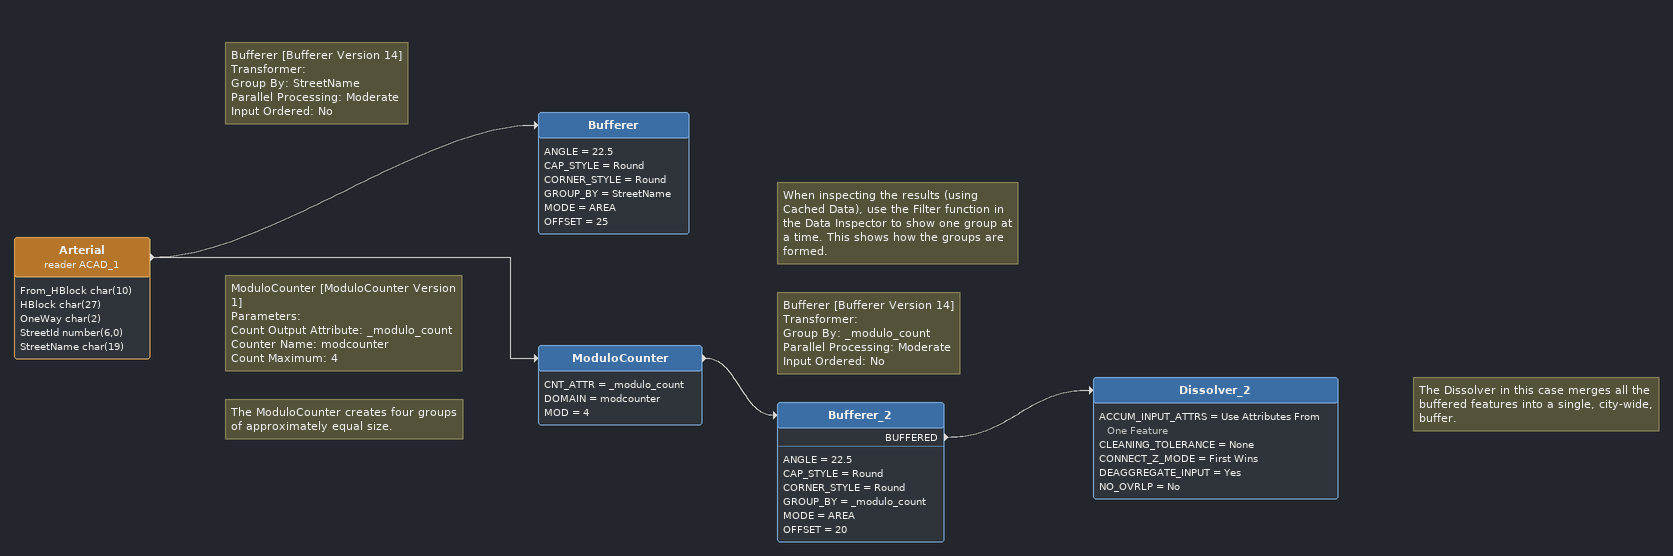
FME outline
Arterial (reader ACAD_1)
    attributes: From_HBlock char(10), HBlock char(27), OneWay char(2), StreetId number(6,0), StreetName char(19)
    -> ModuloCounter
    -> Bufferer
Note: Bufferer [Bufferer Version 14] / Transformer: / Group By: StreetName / Parallel Processing: Moderate / Input Ordered: No
Note: When inspecting the results (using Cached Data), use the Filter function in the Data Inspector to show one group at a time. This shows how the groups are formed.
Bufferer
    ANGLE = 22.5
    CAP_STYLE = Round
    CORNER_STYLE = Round
    GROUP_BY = StreetName
    MODE = AREA
    OFFSET = 25
Note: ModuloCounter [ModuloCounter Version 1] / Parameters: / Count Output Attribute: _modulo_count / Counter Name: modcounter / Count Maximum: 4
Note: The ModuloCounter creates four groups of approximately equal size.
ModuloCounter
    CNT_ATTR = _modulo_count
    DOMAIN = modcounter
    MOD = 4
    -> Bufferer_2
Note: Bufferer [Bufferer Version 14] / Transformer: / Group By: _modulo_count / Parallel Processing: Moderate / Input Ordered: No
Bufferer_2
    ANGLE = 22.5
    CAP_STYLE = Round
    CORNER_STYLE = Round
    GROUP_BY = _modulo_count
    MODE = AREA
    OFFSET = 20
    BUFFERED -> Dissolver_2
Note: The Dissolver in this case merges all the buffered features into a single, city-wide, buffer.
Dissolver_2
    ACCUM_INPUT_ATTRS = Use Attributes From One Feature
    CLEANING_TOLERANCE = None
    CONNECT_Z_MODE = First Wins
    DEAGGREGATE_INPUT = Yes
    NO_OVRLP = No
